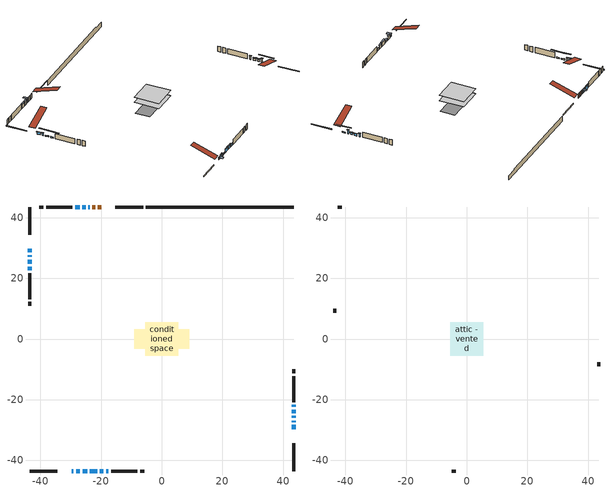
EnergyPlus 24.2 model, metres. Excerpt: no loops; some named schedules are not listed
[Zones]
conditioned space
 floor adiabatic (AdiabaticFloorConstruction): -5.48,-5.48 -5.48,5.48 5.48,5.48 5.48,-5.48 z0.61
 floor foundation (Slab1 construction): -9.05,-3.14 -9.05,3.14 9.05,3.14 9.05,-3.14 z-1.83
 wall outside (RimJoist1 construction): -6.16,43.54 -15.3,43.54 / -43.54,-43.54 -34.39,-43.54 / -43.54,43.54 -43.54,34.39 / 43.54,-43.54 43.54,-34.39 z0.61:0.91
 wall outside (AdiabaticWallConstruction 1): -19.97,43.54 -21.05,43.54 / -21.98,43.54 -22.87,43.54 z0.61:2.64
 wall outside (AdiabaticWallConstruction): -29.73,-43.54 -29.17,-43.54 z0.61:1.53; -23.8,43.54 -24.2,43.54 / -23.69,-43.54 -21.35,-43.54 / 43.54,-27.43 43.54,-26.92 / -25.13,43.54 -26.15,43.54 / -27.08,43.54 -28.6,43.54 z0.61:2.39; -28.24,-43.54 -27.02,-43.54 z0.61:2.08; -26.09,-43.54 -24.62,-43.54 z0.61:1.22; -20.43,-43.54 -19.26,-43.54 z0.61:2.13; -43.54,29.73 -43.54,28.56 / -43.54,27.63 -43.54,27.12 z0.61:1.78; 43.54,-29.73 43.54,-28.35 / -43.54,26.19 -43.54,24.82 / -43.54,23.89 -43.54,22.67 z0.61:1.12; -18.33,-43.54 -17.58,-43.54 z0.61:1.83; 43.54,-25.99 43.54,-25.38 / 43.54,-24.45 43.54,-23.28 z0.61:1.63; 43.54,-22.35 43.54,-21.74 z0.61:2.14
 wall outside (Wall1 construction): -29.53,43.54 -38.1,43.54 / -16.66,-43.54 -8.09,-43.54 / -43.54,21.74 -43.54,13.17 / 43.54,-20.81 43.54,-12.24 z0.61:3.05
 wall outside (Wall2 construction): -39.03,43.54 -40.37,43.54 / -7.16,-43.54 -5.82,-43.54 / -43.54,12.24 -43.54,10.9 / 43.54,-11.31 43.54,-9.97 z0.61:3.05
 wall foundation (FoundationWall1 construction): -5.23,43.54,-1.83 -5.23,43.54,0.61 38.66,43.54,0.61 38.66,43.54,0.2 43.54,43.54,0.2 43.54,43.54,-1.83
 window (WindowConstruction 13): -29.73,-43.54 -29.17,-43.54 z0.61:1.52
 window (WindowConstruction 6): -23.8,43.54 -24.2,43.54 z0.61:2.39
 window (WindowConstruction 7): -28.24,-43.54 -27.02,-43.54 z0.61:2.08
 window (WindowConstruction 8): -26.09,-43.54 -24.62,-43.54 z0.61:1.22
 window (WindowConstruction 9): -23.69,-43.54 -21.35,-43.54 z0.61:2.39
 window (WindowConstruction 10): -20.43,-43.54 -19.26,-43.54 z0.61:2.13
 window (WindowConstruction 11): -43.54,29.73 -43.54,28.56 z0.61:1.78
 window (WindowConstruction 12): -43.54,27.63 -43.54,27.12 z0.61:1.78
 window (WindowConstruction 15): 43.54,-29.73 43.54,-28.35 z0.61:1.12
 window (WindowConstruction 14): -18.33,-43.54 -17.59,-43.54 z0.61:1.83
 window (WindowConstruction 16): -43.54,26.19 -43.54,24.82 z0.61:1.12
 window (WindowConstruction 17): -43.54,23.89 -43.54,22.67 z0.61:1.12
 window (WindowConstruction): 43.54,-27.43 43.54,-26.92 z0.61:2.39
 window (WindowConstruction 1): 43.54,-25.99 43.54,-25.38 z0.61:1.62
 window (WindowConstruction 2): 43.54,-24.45 43.54,-23.28 z0.61:1.62
 window (WindowConstruction 3): 43.54,-22.35 43.54,-21.74 z0.61:2.13
 window (WindowConstruction 4): -25.13,43.54 -26.15,43.54 z0.61:2.39
 window (WindowConstruction 5): -27.08,43.54 -28.6,43.54 z0.61:2.39
 door (Door): -19.97,43.54 -21.05,43.54 z0.61:2.64
 door (Door 1): -21.98,43.54 -22.87,43.54 z0.61:2.64
 ceiling adiabatic (AdiabaticFloorConstruction): 5.48,-5.48 5.48,5.48 -5.48,5.48 -5.48,-5.48 z0.61
attic - vented
 floor to conditioned space (Floor1 construction Reversed): -5.48,-5.48 -5.48,5.48 5.48,5.48 5.48,-5.48 z3.05
 wall outside (Wall3 construction): -41.3,43.54 -42.61,43.54 / -4.89,-43.54 -3.58,-43.54 / -43.54,9.97 -43.54,8.67 / 43.54,-9.04 43.54,-7.74 z0.61:3.05
 roof outside (Roof1 construction): -19.04,43.54,3.05 -19.04,32.87,6.6 -16.23,32.87,6.6 -16.23,43.54,3.05; -30.65,-43.54,3.05 -30.65,-32.87,6.6 -33.47,-32.87,6.6 -33.47,-43.54,3.05; -43.54,30.65,3.05 -32.87,30.65,6.6 -32.87,33.47,6.6 -43.54,33.47,3.05; 43.54,-30.65,3.05 32.87,-30.65,6.6 32.87,-33.47,6.6 43.54,-33.47,3.05
shading: -28.87,-43.54 -30.02,-43.54 -30.02,-45.37 -28.87,-45.37 z1.82; -24.5,43.54 -23.5,43.54 -23.5,45.37 -24.5,45.37 z2.69; -26.82,-43.54 -28.44,-43.54 -28.44,-43.95 -26.82,-43.95 z2.28; -24.42,-43.54 -26.29,-43.54 -26.29,-43.95 -24.42,-43.95 z1.42; -21.15,-43.54 -23.89,-43.54 -23.89,-43.95 -21.15,-43.95 z2.59; -19.06,-43.54 -20.63,-43.54 -20.63,-43.95 -19.06,-43.95 z2.34; -43.54,28.36 -43.54,29.93 -43.95,29.93 -43.95,28.36 z1.98; -43.54,26.92 -43.54,27.83 -43.95,27.83 -43.95,26.92 z1.98; 43.54,-25.72 43.54,-32.37 43.95,-32.37 43.95,-25.72 z3.76; -43.54,22.18 -43.54,28.83 -43.95,28.83 -43.95,22.18 z3.76; -43.54,20.03 -43.54,26.53 -43.95,26.53 -43.95,20.03 z3.76; 43.54,-26.72 43.54,-27.63 43.95,-27.63 43.95,-26.72 z2.59; 43.54,-25.18 43.54,-26.19 43.95,-26.19 43.95,-25.18 z1.83; 43.54,-23.08 43.54,-24.65 43.95,-24.65 43.95,-23.08 z1.83; 43.54,-21.54 43.54,-22.55 43.95,-22.55 43.95,-21.54 z2.34; -26.35,43.54 -24.93,43.54 -24.93,43.95 -26.35,43.95 z2.59; -28.81,43.54 -26.88,43.54 -26.88,43.95 -28.81,43.95 z2.59
[Building]
Building 1: Terrain=Suburbs
[Site:Location]
Edmonton Intl AP_AB: Latitude {deg}=53.31; Longitude {deg}=-113.58; Time Zone {hr}=-7; Elevation {m}=723; Keep Site Location Information=Yes
[Site:GroundTemperature:Shallow]
-1.56185, -3.61833, -3.78302, -2.80711, 1.11059, 5.01004, 8.39065, 10.5322, 10.7141, 8.97234, 5.67794, 1.89811
[Site:WaterMainsTemperature]
Calculation Method=Schedule; Temperature Schedule=mains temperature schedule
[Material] Roughness=Rough; Thermal Absorptance=0.9
Name | Thickness {m} | Conductivity {W/m-K} | Density {kg/m3} | Specific Heat {J/kg-K} | Solar Absorptance | Visible Absorptance
asphalt or fiberglass shingles | 0.00635 | 0.162714 | 1121.4 | 1465.45 | 0.4 | 0.4
ceiling loosefill ins | 0.338667 | 0.0480833 | 16.02 | 1046.75 | 0.7 | 0.7
ceiling stud and cavity | 0.1397 | 0.177487 | 65.682 | 1177.47 | 0.7 | 0.7
concrete 4.0 in. | 0.1016 | 1.803125 | 2242.8 | 837.4 | 0.7 | 0.7
concrete 8.0 in. | 0.2032 | 1.803125 | 2242.8 | 837.4 | 0.7 | 0.7
door material | 0.04445 | 0.053851 | 512.64 | 1214.23 | 0.7 | 0.7
exterior vertical ins | 0.0204263 | 0.029427 | 32.04 | 1214.23 | 0.7 | 0.7
floor covering | 0.0127 | 0.0433444 | 54.468 | 1339.84 | 0.6 | 0.6
floor rigid ins; wall rigid ins 1 | 0.512978 | 0.029427 | 32.04 | 1214.23 | 0.7 | 0.7
floor stud and cavity | 0.1397 | 1.75129 | 37.0049 | 1207.88 | 0.7 | 0.7
furniture material conditioned space 1 | 0.1524 | 0.115458 | 640.8 | 1214.23 | 0.6 | 0.6
gypsum board | 0.0127 | 0.160291 | 801 | 837.4 | 0.6 | 0.6
gypsum board 1 | 0.0127 | 0.160291 | 801 | 837.4 | 0.7 | 0.7
osb sheathing 0.5 in. | 0.0127 | 0.115458 | 512.64 | 1214.23 | 0.7 | 0.7
osb sheathing 0.75 in. | 0.01905 | 0.115458 | 512.64 | 1214.23 | 0.7 | 0.7
osb sheathing 2.0 in. | 0.0508 | 0.115458 | 512.64 | 1214.23 | 0.7 | 0.7
rim joist rigid ins; wall rigid ins | 0.051816 | 0.029427 | 32.04 | 1214.23 | 0.7 | 0.7
rim joist stud and cavity | 0.0508 | 0.0413573 | 125.044 | 1163.47 | 0.6 | 0.6
wall stud and cavity | 0.1397 | 0.215597 | 139.0536 | 1170.24 | 0.7 | 0.7
wall stud and cavity 1 | 0.1397 | 0.453384 | 139.0536 | 1170.24 | 0.7 | 0.7
wall stud and cavity 2 | 0.0889 | 6.1454 | 50.32683 | 1063.81 | 0.6 | 0.6
wall stud and cavity 3 | 0.0889 | 0.380278 | 52.3479 | 1209.89 | 0.7 | 0.7
wall stud and cavity 4 | 0.0889 | 0.391764 | 83.0341 | 1211.67 | 0.7 | 0.7
wood siding | 0.0254 | 0.102417 | 544.68 | 1172.36 | 0.4 | 0.4
wood siding 1 | 0.00254 | 0.102417 | 544.68 | 1172.36 | 0.4 | 0.4
wood siding 2; wood siding 3; wood siding 4 | 0.0254 | 0.102417 | 544.68 | 1172.36 | 0.7 | 0.7
[WindowMaterial:SimpleGlazingSystem]
Name | U-Factor {W/m2-K} | Solar Heat Gain Coefficient
WindowMaterial | 2.19228 | 0.41
WindowMaterial 1 | 2.992306 | 0.51
WindowMaterial 10 | 2.00661 | 0.44
WindowMaterial 11 | 2.04011 | 0.44
WindowMaterial 12 | 2.22918 | 0.4
WindowMaterial 13 | 3.30687 | 0.6
WindowMaterial 14 | 3.310274 | 0.62
WindowMaterial 15 | 5.05285 | 0.5
WindowMaterial 16 | 5.070454 | 0.5
WindowMaterial 2 | 2.946882 | 0.58
WindowMaterial 3 | 2.98038 | 0.54
WindowMaterial 4 | 3.000823 | 0.52
WindowMaterial 5 | 1.95437 | 0.46
WindowMaterial 6 | 3.03546 | 0.47
WindowMaterial 7 | 2.98152 | 0.54
WindowMaterial 8 | 2.149123 | 0.42
WindowMaterial 9 | 1.990139 | 0.45
[Construction]
AdiabaticFloorConstruction: floor stud and cavity, floor rigid ins, osb sheathing 0.75 in., floor covering
AdiabaticWallConstruction: wood siding 3, wall rigid ins 1, wall stud and cavity 3, gypsum board
AdiabaticWallConstruction 1: wood siding 4, wall rigid ins 1, wall stud and cavity 3, gypsum board
Door; Door 1: door material
Floor1 construction Reversed: gypsum board, ceiling stud and cavity, ceiling loosefill ins
FoundationWall1 construction: concrete 8.0 in., gypsum board 1
furniture construction conditioned space 1: furniture material conditioned space 1
PartitionWallConstruction: gypsum board, wall stud and cavity 4, gypsum board
RimJoist1 construction: wood siding 2, rim joist rigid ins, osb sheathing 2.0 in., rim joist stud and cavity
Roof1 construction: asphalt or fiberglass shingles
Slab1 construction: concrete 4.0 in.
Wall1 construction: wood siding, wall rigid ins, osb sheathing 0.5 in., wall stud and cavity, gypsum board
Wall2 construction: wood siding, wall rigid ins, osb sheathing 0.5 in., wall stud and cavity 1, gypsum board
Wall3 construction: wood siding 1, wall stud and cavity 2
WindowConstruction: WindowMaterial
WindowConstruction 1: WindowMaterial 1
WindowConstruction 10: WindowMaterial 10
WindowConstruction 11: WindowMaterial 11
WindowConstruction 12: WindowMaterial 12
WindowConstruction 13: WindowMaterial 13
WindowConstruction 14: WindowMaterial 14
WindowConstruction 15; WindowConstruction 16: WindowMaterial 15
WindowConstruction 17: WindowMaterial 16
WindowConstruction 2: WindowMaterial 2
WindowConstruction 3: WindowMaterial 3
WindowConstruction 4: WindowMaterial 4
WindowConstruction 5: WindowMaterial 5
WindowConstruction 6: WindowMaterial 6
WindowConstruction 7: WindowMaterial 7
WindowConstruction 8: WindowMaterial 8
WindowConstruction 9: WindowMaterial 9
[Zone] Multiplier=1; Part of Total Floor Area=Yes
Name | Volume {m3}
attic - vented | 69.2214
conditioned space | 595.7
[Space]
Name | Zone | Volume {m3}
attic - vented 1 | attic - vented | 69.2214
conditioned space 1 | conditioned space | 595.7
[ZoneInfiltration:EffectiveLeakageArea]
infil attic - vented 1: Zone or Space=attic - vented 1; Schedule=Always On Discrete; Effective Air Leakage Area {cm2}=4171.48; Stack Coefficient=0.000416807; Wind Coefficient=1.37939e-05
[ZoneMixing]
whole house fan mix: Zone or Space=attic - vented; Schedule=Always On Continuous; Design Flow Rate Calculation Method=Flow/Zone; Design Flow Rate {m3/s}=0; Source Zone or Space=conditioned space
[SurfaceProperty:ExposedFoundationPerimeter]
Slab1: Exposed Perimeter Calculation Method=TotalExposedPerimeter; Total Exposed Perimeter {m}=48.767
[InternalMass] Zone or ZoneList=conditioned space; Space or SpaceList=conditioned space 1
Name | Construction | Surface Area {m2}
furniture mass conditioned space 1 | furniture construction conditioned space 1 | 93.44
partition wall mass | PartitionWallConstruction | 233.6
[Lights]
interior lighting: Zone or ZoneList or Space or SpaceList=conditioned space 1; Schedule=interior lighting schedule; Design Level Calculation Method=LightingLevel; Lighting Level {W}=343.2; Return Air Fraction=0; Fraction Radiant=0.6; Fraction Visible=0.2; Fraction Replaceable=1
[People]
occupants: Zone or ZoneList or Space or SpaceList=conditioned space 1; Number of People Schedule=occupants schedule; Number of People Calculation Method=People; Number of People=3; Fraction Radiant=0.314171; Sensible Heat Fraction=0.56303; Activity Level Schedule=occupants activity schedule; Carbon Dioxide Generation Rate {m3/s-W}=0; Enable ASHRAE 55 Comfort Warnings=No; Mean Radiant Temperature Calculation Type=EnclosureAveraged
[ElectricEquipment] Zone or ZoneList or Space or SpaceList=conditioned space 1; Design Level Calculation Method=EquipmentLevel
Name | Schedule | Design Level {W} | Fraction Latent | Fraction Radiant | Fraction Lost
clothes dryer | clothes dryer schedule | 140.772 | 0.015 | 0.081 | 0.85
clothes washer | clothes washer schedule | 32.1985 | 0.03 | 0.162 | 0.7
cooking range | cooking range schedule | 215.147 | 0.08 | 0.432 | 0.2
dishwasher | dishwasher schedule | 66.8632 | 0.3 | 0.18 | 0.4
fridge | fridge schedule | 72.9452 | 0 | 0.6 | 0
mech vent bath fan 0 | mech vent bath fan 0 schedule | 50.2 | 0 | 0 | 1
mech vent bath fan 1 | mech vent bath fan 1 schedule | 50.2 | 0 | 0 | 1
mech vent house fan | mech vent house fan schedule | 0 | 0 | 0 | 1
mech vent house fan cfis | mech vent house fan cfis schedule | 0 | 0 | 0 | 0
mech vent range fan 0 | mech vent range fan 0 schedule | 57 | 0 | 0 | 1
misc plug loads | misc plug loads schedule | 494.7 | 0.045 | 0.513 | 0.1
whole house fan | Always On Discrete | 0 | 0 | 0 | 1
[OtherEquipment] Zone or ZoneList or Space or SpaceList=conditioned space 1; Design Level Calculation Method=EquipmentLevel
Name | Fuel Type | Schedule | Design Level {W} | Fraction Latent | Fraction Radiant | Fraction Lost
clothes dryer 1 | Electricity | clothes dryer schedule | 0 | 0.015 | 0.081 | 0.85
cooking range 1 | Electricity | cooking range schedule | 0 | 0.08 | 0.432 | 0.2
general water use latent | None | general water use schedule | 62.594 | 1 | 0 | 0
general water use sensible | None | general water use schedule | -61.6891 | 0 | 0.6 | 0
mech vent house fan latent load | None | Always On Discrete | 0 | 1 | 0 | 0
mech vent house fan sensible load | None | Always On Discrete | 0 | 0 | 0 | 0
water heater energy adjustment1 | NaturalGas | Always On Discrete | 0.01 | 0 | 0 | 1
[ZoneInfiltration:DesignFlowRate] Zone or ZoneList or Space or SpaceList=conditioned space 1; Schedule=Always On Discrete; Design Flow Rate Calculation Method=Flow/Zone; Design Flow Rate {m3/s}=0
infil flow; natural vent flow; whole house fan flow
[AvailabilityManager:Scheduled]
furnace airloop Availability Manager: Schedule=Always On Discrete
[Foundation:Kiva]
Foundation Kiva 1: Initial Indoor Air Temperature {C}=18; Wall Height Above Grade {m}=0.609996; Wall Depth Below Slab {m}=0.2032; Custom Block Material Name 1=exterior vertical ins; Custom Block Depth 1 {m}=2.43998; Custom Block X Position 1 {m}=0.2159; Custom Block Z Position 1 {m}=0
[Foundation:Kiva:Settings]
Soil Conductivity {W/m-K}=0.849921; Soil Density {kg/m3}=1842.3; Soil Specific Heat {J/kg-K}=418.7; Ground Solar Absorptivity=0.9; Ground Thermal Absorptivity=0.9; Ground Surface Roughness {m}=0.03; Far-Field Width {m}=40; Deep-Ground Boundary Condition=ZeroFlux; Deep-Ground Depth {m}=40; Minimum Cell Dimension {m}=0.2; Maximum Cell Growth Coefficient=3; Simulation Timestep=Timestep
[Exterior:Lights]
exterior lighting: Schedule=exterior lighting schedule; Design Level {W}=75.6
[EnergyManagementSystem:GlobalVariable]
furnace_airloop_Fan_RTF
infil_program_Qfan
infil_program_Qinf
natural_vent_program_Qnv
natural_vent_program_Qwhf
[EnergyManagementSystem:Sensor]
Name | Output:Variable or Output:Meter Index Key | Output:Variable or Output:Meter
airflow_gain | infil flow | Infiltration Sensible Heat Gain Energy
airflow_gain_1 | natural vent flow | Infiltration Sensible Heat Gain Energy
airflow_gain_2 | whole house fan flow | Infiltration Sensible Heat Gain Energy
airflow_loss | infil flow | Infiltration Sensible Heat Loss Energy
airflow_loss_1 | natural vent flow | Infiltration Sensible Heat Loss Energy
airflow_loss_2 | whole house fan flow | Infiltration Sensible Heat Loss Energy
clg_load_cond |  | Cooling:EnergyTransfer:Zone:CONDITIONED SPACE
clg_sp_s; clg_sp_s_1 | cooling setpoint | Schedule Value
clothes_dryer_exhaust_0_sch_s | clothes dryer exhaust 0 schedule | Schedule Value
cool_season | cooling season schedule | Schedule Value
htg_load_cond |  | Heating:EnergyTransfer:Zone:CONDITIONED SPACE
htg_sp_s; htg_sp_s_1 | heating setpoint | Schedule Value
ig_ee_conv | clothes dryer | Electric Equipment Convective Heating Energy
ig_ee_conv_2 | cooking range | Electric Equipment Convective Heating Energy
ig_ee_conv_4 | fridge | Electric Equipment Convective Heating Energy
ig_ee_conv_5 | misc plug loads | Electric Equipment Convective Heating Energy
ig_ee_conv_6 | whole house fan | Electric Equipment Convective Heating Energy
ig_ee_rad | clothes dryer | Electric Equipment Radiant Heating Energy
ig_ee_rad_2 | cooking range | Electric Equipment Radiant Heating Energy
ig_ee_rad_4 | fridge | Electric Equipment Radiant Heating Energy
ig_ee_rad_5 | misc plug loads | Electric Equipment Radiant Heating Energy
ig_ee_rad_6 | whole house fan | Electric Equipment Radiant Heating Energy
ig_lgt_conv | interior lighting | Lights Convective Heating Energy
ig_lgt_rad | interior lighting | Lights Radiant Heating Energy
ig_lgt_vis | interior lighting | Lights Visible Radiation Heating Energy
ig_oe_conv | clothes dryer 1 | Other Equipment Convective Heating Energy
ig_oe_conv_1 | cooking range 1 | Other Equipment Convective Heating Energy
ig_oe_conv_2 | general water use latent | Other Equipment Convective Heating Energy
ig_oe_conv_3 | general water use sensible | Other Equipment Convective Heating Energy
ig_oe_conv_4 | water heater energy adjustment1 | Other Equipment Convective Heating Energy
ig_oe_rad | clothes dryer 1 | Other Equipment Radiant Heating Energy
ig_oe_rad_1 | cooking range 1 | Other Equipment Radiant Heating Energy
ig_oe_rad_2 | general water use latent | Other Equipment Radiant Heating Energy
ig_oe_rad_3 | general water use sensible | Other Equipment Radiant Heating Energy
ig_oe_rad_4 | water heater energy adjustment1 | Other Equipment Radiant Heating Energy
ig_ppl_conv | occupants | People Convective Heating Energy
ig_ppl_rad | occupants | People Radiant Heating Energy
im_conv | furniture mass conditioned space 1 | Surface Inside Face Convection Heat Gain Energy
im_conv_1 | partition wall mass | Surface Inside Face Convection Heat Gain Energy
im_ig | furniture mass conditioned space 1 | Surface Inside Face Internal Gains Radiation Heat Gain Energy
im_ig_1 | partition wall mass | Surface Inside Face Internal Gains Radiation Heat Gain Energy
im_lgt | furniture mass conditioned space 1 | Surface Inside Face Lights Radiation Heat Gain Energy
im_lgt_1 | partition wall mass | Surface Inside Face Lights Radiation Heat Gain Energy
im_sol | furniture mass conditioned space 1 | Surface Inside Face Solar Radiation Heat Gain Energy
im_sol_1 | partition wall mass | Surface Inside Face Solar Radiation Heat Gain Energy
im_surf | furniture mass conditioned space 1 | Surface Inside Face Net Surface Thermal Radiation Heat Gain Energy
im_surf_1 | partition wall mass | Surface Inside Face Net Surface Thermal Radiation Heat Gain Energy
mech_vent_bath_fan_0_sch_s | mech vent bath fan 0 schedule | Schedule Value
mech_vent_bath_fan_1_sch_s | mech vent bath fan 1 schedule | Schedule Value
mech_vent_range_fan_0_sch_s | mech vent range fan 0 schedule | Schedule Value
mv_conv | mech vent bath fan 0 | Electric Equipment Convective Heating Energy
mv_conv_1 | mech vent bath fan 1 | Electric Equipment Convective Heating Energy
mv_conv_2 | mech vent house fan | Electric Equipment Convective Heating Energy
mv_conv_3 | mech vent house fan cfis | Electric Equipment Convective Heating Energy
mv_conv_4 | mech vent range fan 0 | Electric Equipment Convective Heating Energy
mv_conv_5 | mech vent house fan latent load | Other Equipment Convective Heating Energy
mv_conv_6 | mech vent house fan sensible load | Other Equipment Convective Heating Energy
mv_rad | mech vent bath fan 0 | Electric Equipment Radiant Heating Energy
mv_rad_1 | mech vent bath fan 1 | Electric Equipment Radiant Heating Energy
mv_rad_2 | mech vent house fan | Electric Equipment Radiant Heating Energy
mv_rad_3 | mech vent house fan cfis | Electric Equipment Radiant Heating Energy
mv_rad_4 | mech vent range fan 0 | Electric Equipment Radiant Heating Energy
mv_rad_5 | mech vent house fan latent load | Other Equipment Radiant Heating Energy
mv_rad_6 | mech vent house fan sensible load | Other Equipment Radiant Heating Energy
natural_vent_s | natural vent schedule | Schedule Value
out_pb_s |  | Site Outdoor Air Barometric Pressure
out_wt_s |  | Site Outdoor Air Humidity Ratio
site_vw_s |  | Site Wind Speed
ss_back_out | Window1 | Surface Window Shortwave from Zone Back Out Window Heat Transfer Rate
ss_back_out_1 | Window10 | Surface Window Shortwave from Zone Back Out Window Heat Transfer Rate
ss_back_out_10 | Window20 | Surface Window Shortwave from Zone Back Out Window Heat Transfer Rate
ss_back_out_11 | Window21 | Surface Window Shortwave from Zone Back Out Window Heat Transfer Rate
ss_back_out_12 | Window3 | Surface Window Shortwave from Zone Back Out Window Heat Transfer Rate
ss_back_out_13 | Window4 | Surface Window Shortwave from Zone Back Out Window Heat Transfer Rate
ss_back_out_14 | Window5 | Surface Window Shortwave from Zone Back Out Window Heat Transfer Rate
ss_back_out_15 | Window6 | Surface Window Shortwave from Zone Back Out Window Heat Transfer Rate
ss_back_out_16 | Window7 | Surface Window Shortwave from Zone Back Out Window Heat Transfer Rate
ss_back_out_17 | Window9 | Surface Window Shortwave from Zone Back Out Window Heat Transfer Rate
ss_back_out_2 | Window11 | Surface Window Shortwave from Zone Back Out Window Heat Transfer Rate
ss_back_out_3 | Window13 | Surface Window Shortwave from Zone Back Out Window Heat Transfer Rate
ss_back_out_4 | Window14 | Surface Window Shortwave from Zone Back Out Window Heat Transfer Rate
ss_back_out_5 | Window16 | Surface Window Shortwave from Zone Back Out Window Heat Transfer Rate
ss_back_out_6 | Window17 | Surface Window Shortwave from Zone Back Out Window Heat Transfer Rate
ss_back_out_7 | Window18 | Surface Window Shortwave from Zone Back Out Window Heat Transfer Rate
ss_back_out_8 | Window19 | Surface Window Shortwave from Zone Back Out Window Heat Transfer Rate
ss_back_out_9 | Window2 | Surface Window Shortwave from Zone Back Out Window Heat Transfer Rate
ss_conv | Door1 | Surface Inside Face Convection Heat Gain Energy
ss_conv_1 | Door3 | Surface Inside Face Convection Heat Gain Energy
ss_conv_10 | Window19 | Surface Inside Face Convection Heat Gain Energy
ss_conv_11 | Window2 | Surface Inside Face Convection Heat Gain Energy
ss_conv_12 | Window20 | Surface Inside Face Convection Heat Gain Energy
ss_conv_13 | Window21 | Surface Inside Face Convection Heat Gain Energy
ss_conv_14 | Window3 | Surface Inside Face Convection Heat Gain Energy
ss_conv_15 | Window4 | Surface Inside Face Convection Heat Gain Energy
ss_conv_16 | Window5 | Surface Inside Face Convection Heat Gain Energy
ss_conv_17 | Window6 | Surface Inside Face Convection Heat Gain Energy
ss_conv_18 | Window7 | Surface Inside Face Convection Heat Gain Energy
ss_conv_19 | Window9 | Surface Inside Face Convection Heat Gain Energy
ss_conv_2 | Window1 | Surface Inside Face Convection Heat Gain Energy
ss_conv_3 | Window10 | Surface Inside Face Convection Heat Gain Energy
ss_conv_4 | Window11 | Surface Inside Face Convection Heat Gain Energy
ss_conv_5 | Window13 | Surface Inside Face Convection Heat Gain Energy
ss_conv_6 | Window14 | Surface Inside Face Convection Heat Gain Energy
ss_conv_7 | Window16 | Surface Inside Face Convection Heat Gain Energy
ss_conv_8 | Window17 | Surface Inside Face Convection Heat Gain Energy
ss_conv_9 | Window18 | Surface Inside Face Convection Heat Gain Energy
ss_ig | Door1 | Surface Inside Face Internal Gains Radiation Heat Gain Energy
ss_ig_1 | Door3 | Surface Inside Face Internal Gains Radiation Heat Gain Energy
ss_ig_10 | Window19 | Surface Inside Face Internal Gains Radiation Heat Gain Energy
ss_ig_11 | Window2 | Surface Inside Face Internal Gains Radiation Heat Gain Energy
ss_ig_12 | Window20 | Surface Inside Face Internal Gains Radiation Heat Gain Energy
ss_ig_13 | Window21 | Surface Inside Face Internal Gains Radiation Heat Gain Energy
ss_ig_14 | Window3 | Surface Inside Face Internal Gains Radiation Heat Gain Energy
ss_ig_15 | Window4 | Surface Inside Face Internal Gains Radiation Heat Gain Energy
ss_ig_16 | Window5 | Surface Inside Face Internal Gains Radiation Heat Gain Energy
ss_ig_17 | Window6 | Surface Inside Face Internal Gains Radiation Heat Gain Energy
ss_ig_18 | Window7 | Surface Inside Face Internal Gains Radiation Heat Gain Energy
ss_ig_19 | Window9 | Surface Inside Face Internal Gains Radiation Heat Gain Energy
ss_ig_2 | Window1 | Surface Inside Face Internal Gains Radiation Heat Gain Energy
ss_ig_3 | Window10 | Surface Inside Face Internal Gains Radiation Heat Gain Energy
ss_ig_4 | Window11 | Surface Inside Face Internal Gains Radiation Heat Gain Energy
ss_ig_5 | Window13 | Surface Inside Face Internal Gains Radiation Heat Gain Energy
ss_ig_6 | Window14 | Surface Inside Face Internal Gains Radiation Heat Gain Energy
ss_ig_7 | Window16 | Surface Inside Face Internal Gains Radiation Heat Gain Energy
ss_ig_8 | Window17 | Surface Inside Face Internal Gains Radiation Heat Gain Energy
ss_ig_9 | Window18 | Surface Inside Face Internal Gains Radiation Heat Gain Energy
ss_lgt | Door1 | Surface Inside Face Lights Radiation Heat Gain Energy
ss_lgt_1 | Door3 | Surface Inside Face Lights Radiation Heat Gain Energy
ss_sol | Door1 | Surface Inside Face Solar Radiation Heat Gain Energy
ss_sol_1 | Door3 | Surface Inside Face Solar Radiation Heat Gain Energy
